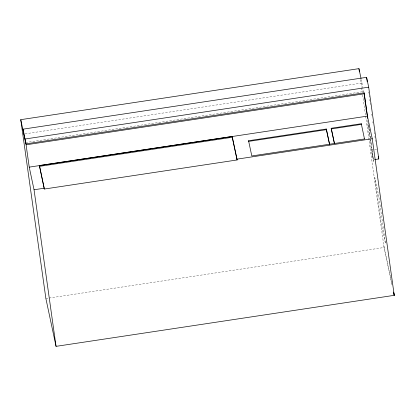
<?xml version="1.0" encoding="UTF-8"?>
<svg xmlns="http://www.w3.org/2000/svg" width="415" height="415" viewBox="0 0 415 415"><rect width="100%" height="100%" fill="white"/><g stroke="black" fill="none" stroke-linecap="round" stroke-linejoin="round"><path stroke-width="0.31" stroke-dasharray="2.08 1.56" d="M25.087 133.843L362.005 83.021L361.164 79.068M25.611 142.547L363.815 91.528M376.68 149.115L371.404 149.914L373.832 162.224L371.721 152.284L367.021 118.716M45.883 298.525L48.446 298.136M49.084 298.043L384.083 247.506L392.108 285.266M363.815 91.528L364.002 92.405M383.797 245.467L391.864 283.943M368.639 91.891L368.816 93.157M369.174 95.689L369.35 96.954M369.708 99.486L369.884 100.752M370.242 103.283L370.419 104.549M371.762 114.099L371.939 115.37M372.836 121.74L373.012 123.011M374.356 132.561L374.532 133.838M374.89 136.385L375.072 137.656M375.43 140.203L375.606 141.474M368.665 125.366L370.455 138.096M370.543 138.734L373.495 159.744M368.204 122.762L368.473 124.676M368.562 125.309L370.528 139.321M370.621 139.954L373.225 158.499M361.947 82.751L363.348 92.587M364.007 97.421L364.188 98.697M364.515 100.876L364.692 102.152M365.532 108.268L365.714 109.544M360.479 79.54L361.558 87.228M361.652 87.866L362.279 92.353M362.643 94.916L365.522 115.417M365.61 116.055L384.083 247.506M378.874 196.705L374.818 177.61L381.411 224.536L385.473 243.636L378.874 196.705"/><path stroke-width="0.62" d="M374.667 159.568L378.771 158.95L368.686 87.171L366.595 77.335L23.116 129.148L25.896 143.87L364.095 92.851L367.431 116.112L372.245 138.74L394.25 295.335L56.051 346.354L45.883 298.525L20.75 119.665L358.949 68.646L361.034 78.456M25.206 138.984L368.686 87.171M20.75 119.665L26.093 144.799L364.292 93.785M39.404 165.544L232.156 136.462L236.981 159.147L237.095 159.962L44.338 189.038L39.404 165.544L44.338 189.038M26.093 144.799L29.232 167.131L367.431 116.112M39.518 166.358L232.27 137.277L237.095 159.962M329.65 144.882L326.413 129.662L248.658 141.391L248.564 140.742L326.325 129.013L329.562 144.228M331.186 128.276L334.423 143.497L331.186 128.276L361.299 123.732L364.495 138.968M331.279 128.93L361.392 124.386L361.299 123.732M364.536 138.952L251.801 155.957L248.564 140.742M29.232 167.131L34.046 189.759L44.223 188.223M236.981 159.147L372.245 138.74M378.247 156.491L378.771 158.95M393.581 292.186L394.25 295.335M393.586 292.144L394.245 295.298M366.595 77.335L367.218 81.765M364.095 92.851L367.68 118.358M358.949 68.646L359.4 71.852M326.325 129.013L326.413 129.662M232.156 136.462L232.27 137.277M34.046 189.759L56.051 346.354M23.116 129.148L23.805 134.04"/></g></svg>
